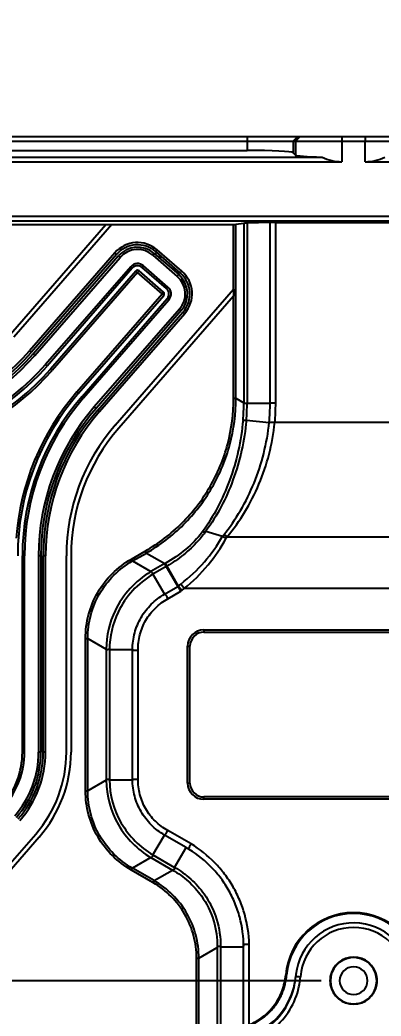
# Model space of a CAD drawing. Header units: millimetres. Extents: x -1070 to 42146, y 1440 to 12921.
# Drawn here: x 2235.6 to 2313.5, y 3331.4 to 3546.6 of the extents above; entities that cross this region are included whole.
import ezdxf

# ---------------------------------------------------------------- set-up
doc = ezdxf.new("R2010")
doc.units = ezdxf.units.MM
doc.layers.add('DIM', color=4, linetype='Continuous')
doc.layers.add('n', color=7, linetype='Continuous')
doc.styles.get("Standard").update_dxf_attribs({"font": 'arial.ttf'})
doc.dimstyles.new('ISO-200', dxfattribs={"dimtxt": 30, "dimasz": 25, "dimexe": 1.25, "dimexo": 5, "dimgap": 5, "dimtad": 1, "dimtoh": 1, "dimdec": 1, "dimdsep": 46, "dimtxsty": 'Standard', "dimcen": 2.5, "dimadec": 0, "dimazin": 0, "dimtfac": 1, "dimtdec": 1, "dimtmove": 0, "dimatfit": 3, "dimfxl": 1, "dimarcsym": 0})

# ---------------------------------------------------------------- blocks, each defined once
blk = doc.blocks.new('*D64')
at = {"layer": 'Defpoints', "color": 0, "transparency": 16777216}
for p in [(2482.58, 3665.63), (2132.58, 3513.54), (2482.58, 3513.54)]:
    blk.add_point(p, dxfattribs=at)
at = {"layer": 'DIM', "color": 0, "lineweight": -2, "transparency": 16777216}
for p, q in [((2132.58, 3518.54), (2132.58, 3666.88)), ((2157.58, 3665.63), (2457.58, 3665.63)), ((2482.58, 3518.54), (2482.58, 3666.88))]:
    blk.add_line(p, q, dxfattribs=at)
at = {"layer": 'DIM', "color": 0, "transparency": 16777216}
for points in [[(2157.58, 3669.79), (2157.58, 3661.46), (2132.58, 3665.63)], [(2457.58, 3669.79), (2457.58, 3661.46), (2482.58, 3665.63)]]:
    blk.add_solid(points, dxfattribs=at)
at = {"layer": 'DIM', "color": 0, "lineweight": -3, "transparency": 16777216, "insert": (2292.9, 3709.47), "char_height": 30, "attachment_point": 2}
blk.add_mtext('350 [1\'-1 3/4"]', dxfattribs=at)
blk = doc.blocks.new('*D65')
at = {"layer": 'Defpoints', "color": 0, "transparency": 16777216}
for p in [(2537.58, 3764.4), (2077.58, 3416.54), (2537.58, 3416.54)]:
    blk.add_point(p, dxfattribs=at)
at = {"layer": 'DIM', "color": 0, "lineweight": -2, "transparency": 16777216}
for p, q in [((2077.58, 3421.54), (2077.58, 3765.65)), ((2537.58, 3421.54), (2537.58, 3765.65)), ((2102.58, 3764.4), (2512.58, 3764.4))]:
    blk.add_line(p, q, dxfattribs=at)
at = {"layer": 'DIM', "color": 0, "transparency": 16777216}
for points in [[(2102.58, 3768.56), (2102.58, 3760.23), (2077.58, 3764.4)], [(2512.58, 3768.56), (2512.58, 3760.23), (2537.58, 3764.4)]]:
    blk.add_solid(points, dxfattribs=at)
at = {"layer": 'DIM', "color": 0, "lineweight": -3, "transparency": 16777216, "insert": (2309.75, 3808.24), "char_height": 30, "attachment_point": 2}
blk.add_mtext('460 [1\'-6 1/8"]', dxfattribs=at)
blk = doc.blocks.new('*D68')
at = {"layer": 'Defpoints', "color": 0, "transparency": 16777216}
for p in [(2305.58, 3339.04), (1878.41, 2805.54), (2305.58, 2805.54)]:
    blk.add_point(p, dxfattribs=at)
at = {"layer": 'DIM', "color": 0, "lineweight": -2, "transparency": 16777216}
for p, q in [((2300.58, 3339.04), (1877.16, 3339.04)), ((1878.41, 3314.04), (1878.41, 2830.54)), ((2300.58, 2805.54), (1877.16, 2805.54))]:
    blk.add_line(p, q, dxfattribs=at)
at = {"layer": 'DIM', "color": 0, "transparency": 16777216}
for points in [[(1874.24, 3314.04), (1882.58, 3314.04), (1878.41, 3339.04)], [(1874.24, 2830.54), (1882.58, 2830.54), (1878.41, 2805.54)]]:
    blk.add_solid(points, dxfattribs=at)
at = {"layer": 'DIM', "color": 0, "lineweight": -3, "transparency": 16777216, "insert": (1834.96, 3050.09), "char_height": 30, "attachment_point": 2, "rotation": 90}
blk.add_mtext('533.5 [1\'-9"]', dxfattribs=at)

msp = doc.modelspace()

# ---------------------------------------------------------------- linework, layer by layer
at = {"layer": 'n', "color": 7, "linetype": 'Continuous', "lineweight": -3, "true_color": 0xffffff}
for p, q in [((2172.634, 3521.441), (2284.593, 3521.441)), ((2284.593, 3521.441), (2295.578, 3521.441)), ((2284.593, 3521.441), (2284.593, 3520.441)), ((2295.578, 3521.441), (2294.58, 3520.441)), ((2296.073, 3521.441), (2295.075, 3520.441)), ((2295.578, 3521.441), (2296.073, 3521.441)), ((2296.073, 3521.441), (2305.061, 3521.441)), ((2305.061, 3521.441), (2310.105, 3521.441)), ((2305.061, 3521.441), (2305.061, 3520.441)), ((2310.105, 3521.441), (2319.093, 3521.441)), ((2310.105, 3521.441), (2310.105, 3520.441)), ((2173.583, 3520.441), (2284.593, 3520.441)), ((2284.593, 3520.441), (2284.593, 3518.441)), ((2284.593, 3520.441), (2294.58, 3520.441)), ((2294.58, 3520.441), (2295.075, 3520.441)), ((2294.58, 3520.441), (2294.58, 3517.944)), ((2295.075, 3520.441), (2295.075, 3517.449)), ((2295.075, 3520.441), (2305.061, 3520.441)), ((2305.061, 3520.441), (2305.061, 3516.003)), ((2305.061, 3520.441), (2310.105, 3520.441)), ((2310.105, 3516.003), (2310.105, 3520.441)), ((2310.105, 3520.441), (2320.091, 3520.441)), ((2173.583, 3518.441), (2284.593, 3518.441)), ((2294.58, 3517.944), (2295.075, 3517.449)), ((2228.896, 3517.002), (2300.812, 3517.002)), ((2228.896, 3516.003), (2305.061, 3516.003)), ((2310.105, 3516.003), (2386.27, 3516.003)), ((2386.27, 3504.202), (2228.896, 3504.202)), ((2173.237, 3502.441), (2254.103, 3502.441)), ((2386.27, 3503.167), (2228.896, 3503.167)), ((2233.513, 3478.755), (2254.103, 3502.441)), ((2255.428, 3502.441), (2234.268, 3478.099)), ((2254.103, 3502.441), (2255.428, 3502.441)), ((2255.428, 3502.441), (2281.706, 3502.441)), ((2281.706, 3488.467), (2281.706, 3502.441)), ((2283.887, 3502.675), (2282.189, 3502.454)), ((2282.189, 3464.919), (2282.189, 3502.454)), ((2283.887, 3502.675), (2283.887, 3463.939)), ((2289.567, 3502.845), (2284.602, 3502.712)), ((2284.602, 3502.712), (2284.602, 3463.837)), ((2289.567, 3463.837), (2289.567, 3502.845)), ((2290.784, 3502.86), (2324.382, 3502.86)), ((2290.784, 3463.836), (2290.784, 3502.86)), ((2256.059, 3496.308), (2237.664, 3475.147)), ((2256.436, 3495.98), (2238.041, 3474.818)), ((2238.418, 3474.49), (2256.814, 3495.652)), ((2256.059, 3496.308), (2256.436, 3495.98)), ((2256.814, 3495.652), (2257.191, 3495.324)), ((2264.573, 3496.194), (2264.245, 3495.817)), ((2264.245, 3495.817), (2269.528, 3491.225)), ((2264.573, 3496.194), (2269.856, 3491.602)), ((2264.762, 3496.03), (2265.09, 3496.408)), ((2265.229, 3496.949), (2264.901, 3496.572)), ((2270.184, 3491.979), (2264.901, 3496.572)), ((2270.512, 3492.357), (2265.229, 3496.949)), ((2265.516, 3495.374), (2265.844, 3495.752)), ((2238.796, 3474.162), (2257.191, 3495.324)), ((2261.949, 3493.176), (2262.249, 3493.521)), ((2267.532, 3488.929), (2262.249, 3493.521)), ((2265.786, 3495.14), (2266.114, 3495.517)), ((2259.487, 3493.328), (2241.091, 3472.167)), ((2259.833, 3493.028), (2241.437, 3471.866)), ((2260.587, 3492.372), (2242.192, 3471.21)), ((2260.933, 3492.071), (2242.538, 3470.91)), ((2259.833, 3493.028), (2259.487, 3493.328)), ((2260.933, 3492.071), (2260.587, 3492.372)), ((2260.992, 3492.075), (2261.293, 3492.421)), ((2266.275, 3487.483), (2260.992, 3492.075)), ((2266.576, 3487.829), (2261.293, 3492.421)), ((2267.232, 3488.583), (2261.949, 3493.176)), ((2268.971, 3493.034), (2268.643, 3492.657)), ((2269.241, 3492.8), (2268.913, 3492.422)), ((2269.856, 3491.602), (2269.528, 3491.225)), ((2269.995, 3492.143), (2269.667, 3491.766)), ((2270.512, 3492.357), (2270.184, 3491.979)), ((2247.884, 3466.262), (2266.279, 3487.424)), ((2248.23, 3465.962), (2266.625, 3487.123)), ((2256.154, 3459.073), (2281.706, 3488.467)), ((2266.275, 3487.483), (2266.576, 3487.829)), ((2266.279, 3487.424), (2266.625, 3487.123)), ((2267.232, 3488.583), (2267.532, 3488.929)), ((2281.706, 3488.467), (2281.706, 3486.943)), ((2248.984, 3465.306), (2267.38, 3486.467)), ((2249.33, 3465.005), (2267.726, 3486.166)), ((2281.706, 3486.943), (2256.909, 3458.417)), ((2267.38, 3486.467), (2267.726, 3486.166)), ((2281.706, 3464.919), (2281.706, 3486.943)), ((2270.021, 3484.171), (2251.626, 3463.009)), ((2270.399, 3483.843), (2252.003, 3462.681)), ((2252.381, 3462.353), (2270.776, 3483.515)), ((2252.758, 3462.025), (2271.153, 3483.187)), ((2270.399, 3483.843), (2270.021, 3484.171)), ((2271.153, 3483.187), (2270.776, 3483.515)), ((2237.664, 3475.147), (2238.041, 3474.818)), ((2238.418, 3474.49), (2238.796, 3474.162)), ((2241.437, 3471.866), (2241.091, 3472.167)), ((2242.538, 3470.91), (2242.192, 3471.21)), ((2247.884, 3466.262), (2248.23, 3465.962)), ((2248.984, 3465.306), (2249.33, 3465.005)), ((2281.706, 3464.919), (2282.189, 3464.919)), ((2282.189, 3464.919), (2283.887, 3463.939)), ((2284.602, 3463.837), (2289.567, 3463.837)), ((2290.784, 3463.836), (2289.567, 3463.837)), ((2252.003, 3462.681), (2251.626, 3463.009)), ((2252.758, 3462.025), (2252.381, 3462.353)), ((2284.448, 3460.147), (2289.377, 3459.689)), ((2290.586, 3459.64), (2289.377, 3459.686)), ((2324.579, 3459.64), (2290.586, 3459.64)), ((2275.71, 3436.172), (2279.316, 3435.083)), ((2280.324, 3434.969), (2334.842, 3434.969)), ((2259.638, 3430.15), (2262.629, 3431.877)), ((2259.88, 3429.732), (2262.871, 3431.458)), ((2262.629, 3431.877), (2262.871, 3431.458)), ((2262.871, 3431.458), (2266.846, 3429.163)), ((2236.107, 3430.863), (2236.565, 3430.863)), ((2236.107, 3388.443), (2236.107, 3430.863)), ((2236.565, 3388.443), (2236.565, 3430.863)), ((2240.107, 3430.863), (2239.607, 3430.863)), ((2239.607, 3430.863), (2239.607, 3388.443)), ((2240.107, 3430.863), (2240.107, 3388.443)), ((2240.607, 3388.443), (2240.607, 3430.863)), ((2241.107, 3430.863), (2240.607, 3430.863)), ((2241.107, 3388.443), (2241.107, 3430.863)), ((2245.607, 3388.443), (2245.607, 3430.863)), ((2246.607, 3430.863), (2246.607, 3388.443)), ((2259.638, 3430.15), (2259.88, 3429.732)), ((2259.88, 3429.732), (2263.855, 3427.436)), ((2266.846, 3429.163), (2263.855, 3427.436)), ((2266.953, 3429.224), (2266.846, 3429.163)), ((2266.953, 3429.224), (2267.297, 3428.6)), ((2267.163, 3428.521), (2264.301, 3426.867)), ((2264.301, 3426.867), (2266.783, 3422.569)), ((2267.292, 3428.597), (2267.163, 3428.521)), ((2267.163, 3428.521), (2269.645, 3424.221)), ((2267.292, 3428.597), (2269.769, 3424.326)), ((2269.768, 3424.327), (2270.295, 3424.737)), ((2271.041, 3423.755), (2270.295, 3424.737)), ((2266.783, 3422.569), (2269.645, 3424.221)), ((2267.507, 3421.581), (2270.319, 3423.204)), ((2269.643, 3424.226), (2269.769, 3424.326)), ((2270.505, 3423.346), (2269.767, 3424.326)), ((2270.319, 3423.204), (2270.505, 3423.346)), ((2270.505, 3423.346), (2271.041, 3423.755)), ((2344.125, 3423.755), (2271.041, 3423.755)), ((2275.283, 3414.841), (2339.883, 3414.841)), ((2275.283, 3414.841), (2275.283, 3414.341)), ((2275.283, 3414.341), (2339.883, 3414.341)), ((2249.738, 3380.08), (2249.738, 3413.001)), ((2249.738, 3413.001), (2250.22, 3413.001)), ((2250.22, 3380.08), (2250.22, 3413.001)), ((2250.22, 3413.001), (2254.196, 3410.706)), ((2254.196, 3410.706), (2254.196, 3382.376)), ((2254.912, 3410.604), (2254.912, 3382.477)), ((2254.912, 3410.604), (2259.875, 3410.604)), ((2259.875, 3382.477), (2259.875, 3410.604)), ((2261.093, 3382.612), (2261.093, 3410.47)), ((2271.783, 3381.741), (2271.783, 3411.341)), ((2271.783, 3411.341), (2272.283, 3411.341)), ((2272.283, 3381.741), (2272.283, 3411.341)), ((2236.107, 3388.443), (2236.565, 3388.443)), ((2240.107, 3388.443), (2239.607, 3388.443)), ((2241.107, 3388.443), (2240.607, 3388.443)), ((2254.196, 3382.376), (2250.22, 3380.08)), ((2254.912, 3382.477), (2259.875, 3382.477)), ((2271.783, 3381.741), (2272.283, 3381.741)), ((2249.738, 3380.08), (2250.22, 3380.08)), ((2339.883, 3378.741), (2275.283, 3378.741)), ((2275.283, 3378.241), (2275.283, 3378.741)), ((2339.883, 3378.241), (2275.283, 3378.241)), ((2215.992, 3344.281), (2238.984, 3370.729)), ((2272.539, 3368.595), (2267.507, 3371.501)), ((2239.738, 3370.073), (2216.747, 3343.625)), ((2264.301, 3366.214), (2266.783, 3370.513)), ((2271.435, 3367.831), (2266.783, 3370.513)), ((2268.95, 3363.527), (2271.435, 3367.831)), ((2263.855, 3365.645), (2259.88, 3363.35)), ((2263.855, 3365.645), (2268.506, 3362.96)), ((2264.301, 3366.214), (2268.95, 3363.527)), ((2259.638, 3362.932), (2259.88, 3363.35)), ((2264.288, 3360.247), (2259.638, 3362.932)), ((2264.53, 3360.665), (2259.88, 3363.35)), ((2264.53, 3360.665), (2268.506, 3362.96)), ((2264.288, 3360.247), (2264.53, 3360.665)), ((2274.189, 3343.935), (2278.165, 3346.23)), ((2278.165, 3346.23), (2278.165, 3325.455)), ((2278.878, 3346.332), (2278.879, 3325.515)), ((2278.878, 3346.332), (2283.847, 3346.332)), ((2283.844, 3329.083), (2283.847, 3346.332)), ((2285.057, 3329.521), (2285.062, 3346.919)), ((2273.706, 3327.592), (2273.706, 3343.935)), ((2273.706, 3343.935), (2274.189, 3343.935)), ((2274.189, 3327.765), (2274.189, 3343.935)), ((2292.936, 3340.284), (2293.135, 3340.267)), ((2295.118, 3339.974), (2295.774, 3339.925)), ((2295.774, 3339.925), (2296.115, 3339.9))]:
    msp.add_line(p, q, dxfattribs=at)
for centre, radius, start, end in [((2260.965, 3492.044), 6.5, 49, 139), ((2260.965, 3492.044), 6, 49.25001, 139), ((2260.965, 3492.044), 5.5, 49, 139), ((2260.965, 3492.044), 5, 49, 139), ((2260.965, 3492.044), 6, 49, 49.25001), ((2260.965, 3492.044), 1.958, 49, 139), ((2260.965, 3492.044), 1.5, 49, 139), ((2260.965, 3492.044), 0.5, 49, 139), ((2260.965, 3492.044), 0.0417, 49, 139), ((2266.248, 3487.451), 5.5, 319, 49), ((2266.248, 3487.451), 6, 319.25001, 49), ((2266.248, 3487.451), 6.5, 319, 49), ((2266.248, 3487.451), 5, 319, 49), ((2266.248, 3487.451), 0.0417, 319, 49), ((2266.248, 3487.451), 0.5, 319, 49), ((2266.248, 3487.451), 1.5, 319, 49), ((2266.248, 3487.451), 1.958, 319, 49), ((2266.248, 3487.451), 6, 319, 319.25001), ((2201.815, 3506.309), 47.5, 278, 319), ((2201.815, 3506.309), 48, 278, 319), ((2201.815, 3506.309), 48.5, 278, 319), ((2201.815, 3506.309), 49, 278, 319), ((2201.815, 3506.309), 52.042, 278, 319), ((2201.815, 3506.309), 52.5, 278, 319), ((2201.815, 3506.309), 53.5, 278, 319), ((2201.815, 3506.309), 53.958, 282.01469, 319), ((2288.607, 3430.863), 53.958, 139, 175.98531), ((2288.607, 3430.863), 53.5, 139, 180), ((2288.607, 3430.863), 52.5, 139, 180), ((2288.607, 3430.863), 52.042, 139, 180), ((2244.165, 3463.702), 39.723, 354.93641, 0.34149), ((2244.928, 3463.63), 39.674, 354.96238, 0.29879), ((2244.754, 3463.805), 44.813, 354.73102, 0.04166), ((2244.539, 3463.913), 46.246, 354.6978, 359.90437), ((2288.607, 3430.863), 49, 139, 180), ((2288.607, 3430.863), 48.5, 139, 180), ((2288.607, 3430.863), 48, 139, 180), ((2288.607, 3430.863), 47.5, 139, 180), ((2288.607, 3430.863), 43, 139, 180), ((2288.607, 3430.863), 42, 139, 180), ((2271.473, 3441.813), 10.346, 319.38252, 321.35935), ((2270.796, 3441.956), 11.815, 321.93801, 323.74556), ((2273.936, 3410.461), 19.741, 120.70152, 154.44226), ((2273.998, 3410.425), 19.089, 120.53028, 154.4422), ((2273.954, 3410.46), 19.758, 154.46132, 179.28861), ((2274.027, 3410.422), 19.117, 154.47144, 179.45267), ((2275.283, 3411.341), 3.5, 90, 180), ((2275.283, 3411.341), 3, 90, 180), ((2218.607, 3388.443), 17.5, 319, 0), ((2218.607, 3388.443), 17.958, 319, 0), ((2218.607, 3388.443), 21, 319, 0), ((2218.607, 3388.443), 21.5, 319, 0), ((2218.607, 3388.443), 22, 319, 0), ((2218.607, 3388.443), 22.5, 319, 0), ((2218.607, 3388.443), 27, 319, 0), ((2218.607, 3388.443), 28, 319, 0), ((2273.945, 3382.62), 19.749, 180.70697, 209.9845), ((2274.019, 3382.658), 19.108, 180.5439, 209.97483), ((2275.283, 3381.741), 3.5, 180, 270), ((2275.283, 3381.741), 3, 180, 270), ((2274.011, 3382.67), 19.107, 210.01651, 239.457), ((2273.941, 3382.626), 19.749, 210.00538, 239.29362), ((2307.583, 3339.041), 14.7, 4.84983, 175.15017), ((2307.583, 3339.041), 14.5, 4.84983, 175.15017), ((2307.583, 3339.041), 12.5, 4.283, 173.98534), ((2307.583, 3339.041), 11.5, 4.283, 175.717), ((2307.583, 3339.041), 5.1, 90, 170), ((2307.583, 3339.041), 5, 97.49842, 180), ((2307.583, 3339.041), 5, 82.49736, 97.49842), ((2307.583, 3339.041), 5.1, 10, 90), ((2307.583, 3339.041), 5, 0, 82.49736), ((2307.583, 3339.041), 3, 0, 180), ((2280.074, 3341.109), 15.087, 340.98757, 355.68669), ((2280.157, 3341.368), 15.024, 346.0489, 349.0875), ((2280.149, 3341.369), 15.032, 349.08958, 354.67684), ((2280.17, 3341.367), 15.011, 354.67822, 355.15014), ((2307.583, 3339.041), 12.5, 173.98534, 175.717), ((2280.116, 3341.099), 16.044, 347.73324, 355.71198), ((2307.583, 3339.041), 5.1, 170, 190), ((2307.583, 3339.041), 5, 180, 262.49736), ((2307.583, 3339.041), 3, 180, 0), ((2307.583, 3339.041), 5, 277.49842, 0), ((2307.583, 3339.041), 5.1, 350, 10), ((2280.17, 3341.363), 15.01, 291.44291, 346.05677), ((2280.143, 3341.094), 16.016, 309.32079, 347.73146), ((2307.583, 3339.041), 5.1, 190, 270), ((2307.583, 3339.041), 5.1, 270, 350), ((2280.148, 3341.09), 15.01, 291.53623, 340.96486), ((2307.583, 3339.041), 5, 262.49736, 277.49842)]:
    msp.add_arc(centre, radius, start, end, dxfattribs=at)
for centre, major_axis, ratio, start_param, end_param in [((2284.593, 3517.917), (10, 0), 0.0524078, 0.0523599, 1.5707963), ((2305.061, 3517.476), (10, 0), 0.0524078, -3.0892328, -2.0096635), ((2305.061, 3526.541), (0, 10.538), 0.9489646, -3.5804598, -3.1415927), ((2310.105, 3526.541), (0, 10.538), 0.9489646, -3.1415927, -2.7027255), ((2281.706, 3502.458), (0.5, 0), 0.0349208, -1.5707963, -0.2617994), ((2285.819, 3502.657), (2, 0), 0.0349208, 2.2252948, 2.8797933), ((2290.784, 3502.79), (2, 0), 0.0349208, 1.5707963, 2.2252948)]:
    msp.add_ellipse(centre, major_axis=major_axis, ratio=ratio, start_param=start_param, end_param=end_param, dxfattribs=at)
for points, knots in [([(2262.629, 3431.877), (2265.506, 3433.538), (2270.859, 3437.619), (2277.004, 3445.606), (2280.849, 3454.921), (2281.706, 3461.597), (2281.706, 3464.919)], [0, 0, 0, 0, 0.2500212, 0.4999999, 0.7499783, 1, 1, 1, 1]), ([(2262.871, 3431.458), (2265.783, 3433.142), (2271.201, 3437.276), (2277.422, 3445.364), (2281.316, 3454.796), (2282.187, 3461.556), (2282.189, 3464.919)], [0, 0, 0, 0, 0.2500232, 0.5000001, 0.7499771, 1, 1, 1, 1]), ([(2283.887, 3463.939), (2283.914, 3463.901), (2283.995, 3463.832), (2284.17, 3463.828), (2284.37, 3463.848), (2284.52, 3463.843), (2284.602, 3463.844)], [0, 0, 0, 0, 0.1849799, 0.3987314, 0.6732483, 1, 1, 1, 1]), ([(2283.733, 3460.196), (2283.533, 3457.952), (2282.841, 3453.529), (2280.982, 3447.172), (2278.383, 3441.272), (2276.155, 3437.668), (2274.934, 3435.988)], [0, 0, 0, 0, 0.2595271, 0.513936, 0.7607798, 1, 1, 1, 1]), ([(2284.448, 3460.147), (2284.057, 3455.763), (2282.172, 3447.28), (2278.165, 3439.554), (2275.712, 3436.169)], [0, 0, 0, 0, 0.5128721, 1, 1, 1, 1]), ([(2279.553, 3435.353), (2280.892, 3437.028), (2283.341, 3440.634), (2286.263, 3446.556), (2288.363, 3452.957), (2289.146, 3457.426), (2289.377, 3459.689)], [0, 0, 0, 0, 0.2421017, 0.4899259, 0.7432116, 1, 1, 1, 1]), ([(2280.324, 3434.969), (2281.716, 3436.654), (2284.268, 3440.29), (2287.324, 3446.286), (2289.523, 3452.787), (2290.343, 3457.336), (2290.585, 3459.64)], [0, 0, 0, 0, 0.2422397, 0.4900763, 0.7433083, 1, 1, 1, 1]), ([(2283.733, 3460.196), (2283.77, 3460.195), (2284.009, 3460.182), (2284.247, 3460.163), (2284.448, 3460.147)], [0, 0, 0, 0, 0.1569729, 1, 1, 1, 1]), ([(2274.934, 3435.988), (2273.899, 3434.61), (2271.416, 3432.085), (2268.502, 3430.104), (2266.953, 3429.224)], [0, 0, 0, 0, 0.4917459, 1, 1, 1, 1]), ([(2275.71, 3436.172), (2275.454, 3435.802), (2274.914, 3435.065), (2273.394, 3433.277), (2270.934, 3430.978), (2268.542, 3429.341), (2267.291, 3428.598)], [0, 0, 0, 0, 0.118278, 0.2402047, 0.6170969, 1, 1, 1, 1]), ([(2275.714, 3436.172), (2275.676, 3436.141), (2275.596, 3436.083), (2275.475, 3436.013), (2275.356, 3435.97), (2275.251, 3435.975), (2275.166, 3436.002), (2275.06, 3436.017), (2274.983, 3436), (2274.934, 3435.988)], [0, 0, 0, 0, 0.1767233, 0.3530132, 0.5020636, 0.6196004, 0.7236846, 0.8202587, 1, 1, 1, 1]), ([(2280.324, 3434.969), (2280.258, 3435.011), (2280.012, 3435.159), (2279.752, 3435.285), (2279.553, 3435.353)], [0, 0, 0, 0, 0.2710997, 1, 1, 1, 1]), ([(2270.295, 3424.737), (2272.144, 3426.178), (2275.52, 3429.346), (2278.207, 3433.121), (2279.316, 3435.083)], [0, 0, 0, 0, 0.5098302, 1, 1, 1, 1]), ([(2271.041, 3423.755), (2272.907, 3425.295), (2276.3, 3428.665), (2278.986, 3432.624), (2280.099, 3434.672)], [0, 0, 0, 0, 0.5093129, 1, 1, 1, 1]), ([(2279.316, 3435.083), (2279.378, 3435.064), (2279.458, 3435), (2279.571, 3434.925), (2279.673, 3434.882), (2279.78, 3434.84), (2279.925, 3434.773), (2280.029, 3434.712), (2280.099, 3434.672)], [0, 0, 0, 0, 0.218474, 0.3356279, 0.4607519, 0.5920543, 0.7260162, 1, 1, 1, 1]), ([(2249.738, 3413.001), (2249.738, 3414.725), (2250.183, 3418.19), (2252.178, 3423.025), (2255.367, 3427.17), (2258.145, 3429.288), (2259.638, 3430.15)], [0, 0, 0, 0, 0.2500182, 0.4999978, 0.7499776, 1, 1, 1, 1]), ([(2250.22, 3413.001), (2250.219, 3414.683), (2250.651, 3418.065), (2252.596, 3422.783), (2255.71, 3426.827), (2258.422, 3428.892), (2259.88, 3429.732)], [0, 0, 0, 0, 0.2500207, 0.4999976, 0.7499747, 1, 1, 1, 1]), ([(2267.166, 3428.523), (2267.125, 3428.593), (2267.051, 3428.723), (2266.925, 3428.922), (2266.842, 3429.072), (2266.846, 3429.163)], [0, 0, 0, 0, 0.3373829, 0.6206597, 1, 1, 1, 1]), ([(2264.289, 3426.861), (2264.244, 3426.93), (2264.206, 3427.079), (2264.117, 3427.314), (2263.956, 3427.429), (2263.855, 3427.436)], [0, 0, 0, 0, 0.3272753, 0.6005965, 1, 1, 1, 1]), ([(2259.875, 3410.604), (2259.877, 3411.807), (2260.196, 3414.223), (2261.587, 3417.595), (2263.812, 3420.484), (2265.743, 3421.966), (2266.782, 3422.569)], [0, 0, 0, 0, 0.2501652, 0.5001743, 0.7501099, 1, 1, 1, 1]), ([(2266.781, 3422.568), (2266.866, 3422.524), (2267.011, 3422.426), (2267.163, 3422.223), (2267.299, 3421.934), (2267.426, 3421.724), (2267.507, 3421.581)], [0, 0, 0, 0, 0.230904, 0.4118406, 0.6030619, 1, 1, 1, 1]), ([(2269.645, 3424.221), (2269.691, 3424.142), (2269.801, 3423.984), (2269.968, 3423.737), (2270.139, 3423.473), (2270.259, 3423.295), (2270.319, 3423.204)], [0, 0, 0, 0, 0.2256197, 0.4720976, 0.7325246, 1, 1, 1, 1]), ([(2261.093, 3410.47), (2261.074, 3411.59), (2261.339, 3413.847), (2262.619, 3416.998), (2264.707, 3419.681), (2266.528, 3421.038), (2267.507, 3421.581)], [0, 0, 0, 0, 0.2501826, 0.5001884, 0.7501147, 1, 1, 1, 1]), ([(2254.912, 3410.618), (2254.761, 3410.626), (2254.52, 3410.497), (2254.252, 3410.622), (2254.196, 3410.706)], [0, 0, 0, 0, 0.6002564, 1, 1, 1, 1]), ([(2259.875, 3410.606), (2259.955, 3410.552), (2260.111, 3410.471), (2260.363, 3410.44), (2260.683, 3410.469), (2260.928, 3410.466), (2261.093, 3410.47)], [0, 0, 0, 0, 0.2314185, 0.4121057, 0.6032653, 1, 1, 1, 1]), ([(2254.912, 3382.464), (2254.829, 3382.459), (2254.681, 3382.502), (2254.433, 3382.541), (2254.252, 3382.459), (2254.196, 3382.376)], [0, 0, 0, 0, 0.3272581, 0.6004678, 1, 1, 1, 1]), ([(2259.875, 3382.475), (2259.956, 3382.528), (2260.113, 3382.605), (2260.364, 3382.635), (2260.683, 3382.608), (2260.928, 3382.613), (2261.093, 3382.612)], [0, 0, 0, 0, 0.230993, 0.41189, 0.6030982, 1, 1, 1, 1]), ([(2266.782, 3370.512), (2265.742, 3371.116), (2263.809, 3372.6), (2261.585, 3375.491), (2260.195, 3378.861), (2259.878, 3381.275), (2259.875, 3382.477)], [0, 0, 0, 0, 0.2501712, 0.5001807, 0.7501175, 1, 1, 1, 1]), ([(2267.507, 3371.501), (2266.527, 3372.045), (2264.705, 3373.402), (2262.617, 3376.087), (2261.338, 3379.237), (2261.074, 3381.493), (2261.093, 3382.612)], [0, 0, 0, 0, 0.2501897, 0.5001963, 0.750124, 1, 1, 1, 1]), ([(2259.638, 3362.932), (2258.145, 3363.794), (2255.367, 3365.912), (2252.178, 3370.057), (2250.183, 3374.891), (2249.738, 3378.356), (2249.738, 3380.08)], [0, 0, 0, 0, 0.2500188, 0.4999979, 0.749978, 1, 1, 1, 1]), ([(2259.88, 3363.35), (2258.422, 3364.19), (2255.71, 3366.254), (2252.596, 3370.298), (2250.651, 3375.017), (2250.219, 3378.398), (2250.22, 3380.08)], [0, 0, 0, 0, 0.2500216, 0.4999981, 0.7499754, 1, 1, 1, 1]), ([(2266.781, 3370.514), (2266.867, 3370.556), (2267.014, 3370.652), (2267.167, 3370.855), (2267.302, 3371.146), (2267.427, 3371.356), (2267.507, 3371.501)], [0, 0, 0, 0, 0.2312167, 0.4119986, 0.6031847, 1, 1, 1, 1]), ([(2271.436, 3367.83), (2271.503, 3367.797), (2271.639, 3367.738), (2271.838, 3367.679), (2272.046, 3367.699), (2272.161, 3367.867), (2272.228, 3368.052), (2272.315, 3368.244), (2272.428, 3368.42), (2272.504, 3368.536), (2272.539, 3368.595)], [0, 0, 0, 0, 0.1371887, 0.2713034, 0.3807528, 0.4889476, 0.6167927, 0.7469702, 0.8732944, 1, 1, 1, 1]), ([(2285.062, 3346.919), (2285.005, 3349.088), (2284.508, 3352.351), (2283.083, 3356.463), (2281.626, 3359.391), (2279.817, 3362.116), (2276.967, 3365.403), (2274.389, 3367.462), (2272.539, 3368.595)], [0, 0, 0, 0, 0.2498004, 0.3749398, 0.5000712, 0.6251841, 0.7502857, 1, 1, 1, 1]), ([(2283.851, 3346.332), (2283.853, 3348.493), (2283.422, 3351.758), (2282.046, 3355.871), (2280.604, 3358.794), (2278.793, 3361.504), (2275.92, 3364.751), (2273.308, 3366.754), (2271.436, 3367.834)], [0, 0, 0, 0, 0.2497722, 0.374931, 0.5000815, 0.6252097, 0.7503254, 1, 1, 1, 1]), ([(2264.289, 3366.221), (2264.244, 3366.152), (2264.213, 3366.035), (2264.166, 3365.89), (2264.078, 3365.746), (2263.955, 3365.654), (2263.855, 3365.645)], [0, 0, 0, 0, 0.327059, 0.4720105, 0.6012323, 1, 1, 1, 1]), ([(2268.503, 3362.959), (2269.729, 3362.273), (2272.044, 3360.633), (2273.933, 3358.514), (2274.745, 3357.365)], [0, 0, 0, 0, 0.4998192, 1, 1, 1, 1]), ([(2268.96, 3363.521), (2268.96, 3363.434), (2268.942, 3363.276), (2268.854, 3363.071), (2268.691, 3362.954), (2268.566, 3362.952), (2268.506, 3362.96)], [0, 0, 0, 0, 0.3144527, 0.5687491, 0.780715, 1, 1, 1, 1]), ([(2268.951, 3363.529), (2270.205, 3362.823), (2272.567, 3361.132), (2274.501, 3358.963), (2275.333, 3357.787)], [0, 0, 0, 0, 0.4998986, 1, 1, 1, 1]), ([(2273.706, 3343.935), (2273.706, 3345.575), (2273.282, 3348.87), (2271.385, 3353.469), (2268.351, 3357.412), (2265.708, 3359.427), (2264.288, 3360.247)], [0, 0, 0, 0, 0.2500203, 0.4999991, 0.7499787, 1, 1, 1, 1]), ([(2274.189, 3343.935), (2274.188, 3345.616), (2273.75, 3348.996), (2271.803, 3353.711), (2268.693, 3357.755), (2265.985, 3359.823), (2264.53, 3360.665)], [0, 0, 0, 0, 0.2500223, 0.4999994, 0.749977, 1, 1, 1, 1]), ([(2274.745, 3357.365), (2275.88, 3355.759), (2277.645, 3352.16), (2278.188, 3348.193), (2278.162, 3346.228)], [0, 0, 0, 0, 0.5001959, 1, 1, 1, 1]), ([(2275.333, 3357.787), (2276.502, 3356.135), (2278.322, 3352.434), (2278.901, 3348.355), (2278.88, 3346.332)], [0, 0, 0, 0, 0.5001175, 1, 1, 1, 1]), ([(2278.878, 3346.344), (2278.802, 3346.387), (2278.657, 3346.453), (2278.435, 3346.479), (2278.252, 3346.395), (2278.188, 3346.287), (2278.165, 3346.23)], [0, 0, 0, 0, 0.3144003, 0.5682083, 0.7802536, 1, 1, 1, 1]), ([(2283.847, 3346.333), (2283.851, 3346.409), (2283.865, 3346.56), (2283.908, 3346.765), (2284.026, 3346.941), (2284.232, 3346.958), (2284.427, 3346.922), (2284.64, 3346.901), (2284.852, 3346.91), (2284.992, 3346.918), (2285.062, 3346.919)], [0, 0, 0, 0, 0.1377205, 0.2725233, 0.3815996, 0.4890476, 0.6169493, 0.747246, 0.8734403, 1, 1, 1, 1]), ([(2285.057, 3329.521), (2286.134, 3329.966), (2288.177, 3331.156), (2290.637, 3333.701), (2292.318, 3336.815), (2292.837, 3339.122), (2292.936, 3340.284)], [0, 0, 0, 0, 0.2499722, 0.4999881, 0.7500214, 1, 1, 1, 1]), ([(2285.138, 3329.338), (2285.385, 3329.44), (2285.944, 3329.691), (2286.788, 3330.145), (2287.656, 3330.705), (2288.478, 3331.332), (2289.248, 3332.023), (2289.96, 3332.773), (2290.611, 3333.577), (2291.196, 3334.43), (2291.712, 3335.328), (2292.154, 3336.264), (2292.521, 3337.231), (2292.811, 3338.225), (2293.02, 3339.239), (2293.106, 3339.924), (2293.135, 3340.267)], [0, 0, 0, 0, 0.0563912, 0.128992, 0.2015338, 0.2739489, 0.3465784, 0.4192532, 0.4917582, 0.564284, 0.6369966, 0.709651, 0.782114, 0.8547669, 0.9274804, 1, 1, 1, 1])]:
    msp.add_open_spline(points, degree=3, knots=knots, dxfattribs=at)

# ---------------------------------------------------------------- dimensions: what is measured, and where the dimension line sits
at = {"layer": 'DIM', "color": 7, "lineweight": -3}
for base, p1, p2, picture, middle in [((2537.583, 3764.397), (2077.583, 3416.541), (2537.583, 3416.541), '*D65', (2309.75, 3764.397)), ((2482.583, 3665.627), (2132.583, 3513.541), (2482.583, 3513.541), '*D64', (2292.895, 3665.627))]:
    dim = msp.add_linear_dim(base=base, p1=p1, p2=p2, dimstyle='ISO-200', dxfattribs=at)
    dim.commit()
    dim.dimension.update_dxf_attribs({"geometry": picture, "text_midpoint": middle, "dimtype": 160})
dim = msp.add_linear_dim(base=(1878.409, 2805.541), p1=(2305.583, 3339.041), p2=(2305.583, 2805.541), angle=270, dimstyle='ISO-200', dxfattribs=at)
dim.commit()
dim.dimension.update_dxf_attribs({"geometry": '*D68', "text_midpoint": (1878.409, 3050.091), "dimtype": 160})

doc.saveas('drawing.dxf')
